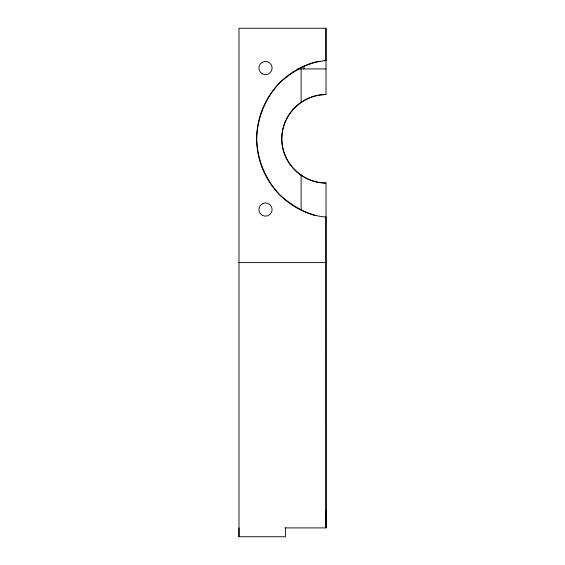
<?xml version="1.0" encoding="UTF-8"?>
<svg xmlns="http://www.w3.org/2000/svg" width="565" height="565" viewBox="0 0 565 565"><rect width="100%" height="100%" fill="white"/><g stroke="black" fill="none" stroke-linecap="round" stroke-linejoin="round"><path stroke-width="0.85" d="M285.41 527.908L285.41 536.75L238.981 536.75L238.981 527.908M326.012 510.216L326.012 527.908L284.866 527.908M320.03 61.338C304.888 63.993 291.427 72.525 279.979 82.511C265.564 97.794 257.273 117.795 256.665 138.792C257.273 159.789 265.564 179.797 279.979 195.073C292.91 206.366 308.49 215.95 326.019 217.038M238.981 536.75L238.981 28.25L326.019 28.25L326.019 94.574C302.353 94.426 281.653 115.126 281.801 138.792C281.653 162.459 302.353 183.159 326.019 183.011L326.019 527.908L325.956 217.031M324.254 60.547L326.019 60.547L315.658 61.917A79.594 79.594 0 0 0 315.658 215.675M297.755 68.93L326.019 68.93M238.981 262.605L325.991 262.605M325.956 28.25L325.956 60.561M304.012 66.416L304.012 68.93M301.103 68.93L301.103 102.653M301.103 174.931L301.103 209.996M326.019 183.011A44.218 44.218 0 0 1 281.801 138.792A44.218 44.218 0 0 1 326.019 94.574M262.195 73.789A6.632 6.632 0 0 0 272.146 68.047A6.632 6.632 0 0 0 262.195 62.298A6.632 6.632 0 0 0 262.195 73.789M262.195 215.286A6.632 6.632 0 0 0 272.146 209.544A6.632 6.632 0 0 0 262.195 203.796A6.632 6.632 0 0 0 262.195 215.286"/></g></svg>
